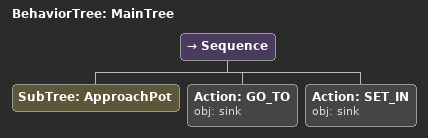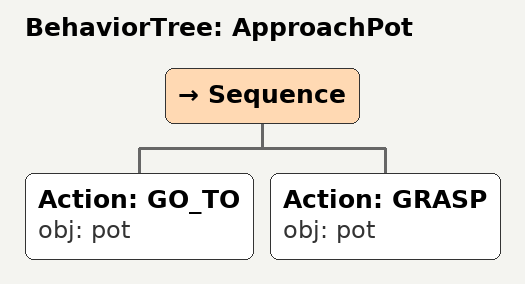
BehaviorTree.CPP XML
<root main_tree_to_execute="MainTree">
  <BehaviorTree ID="MainTree">
    <Sequence>
      <!-- Execute subtree ApproachPot -->
      <SubTree ID="ApproachPot" />
      <!-- Go to sink -->
      <Action ID="GO_TO" obj="sink" />
      <!-- Set in sink -->
      <Action ID="SET_IN" obj="sink" />
    </Sequence>
  </BehaviorTree>
  <!-- Subtree definition ApproachPot -->
  <BehaviorTree ID="ApproachPot">
    <Sequence>
      <!-- Navigate to pot -->
      <Action ID="GO_TO" obj="pot" />
      <!-- Grasp pot -->
      <Action ID="GRASP" obj="pot" />
    </Sequence>
  </BehaviorTree>
</root>
